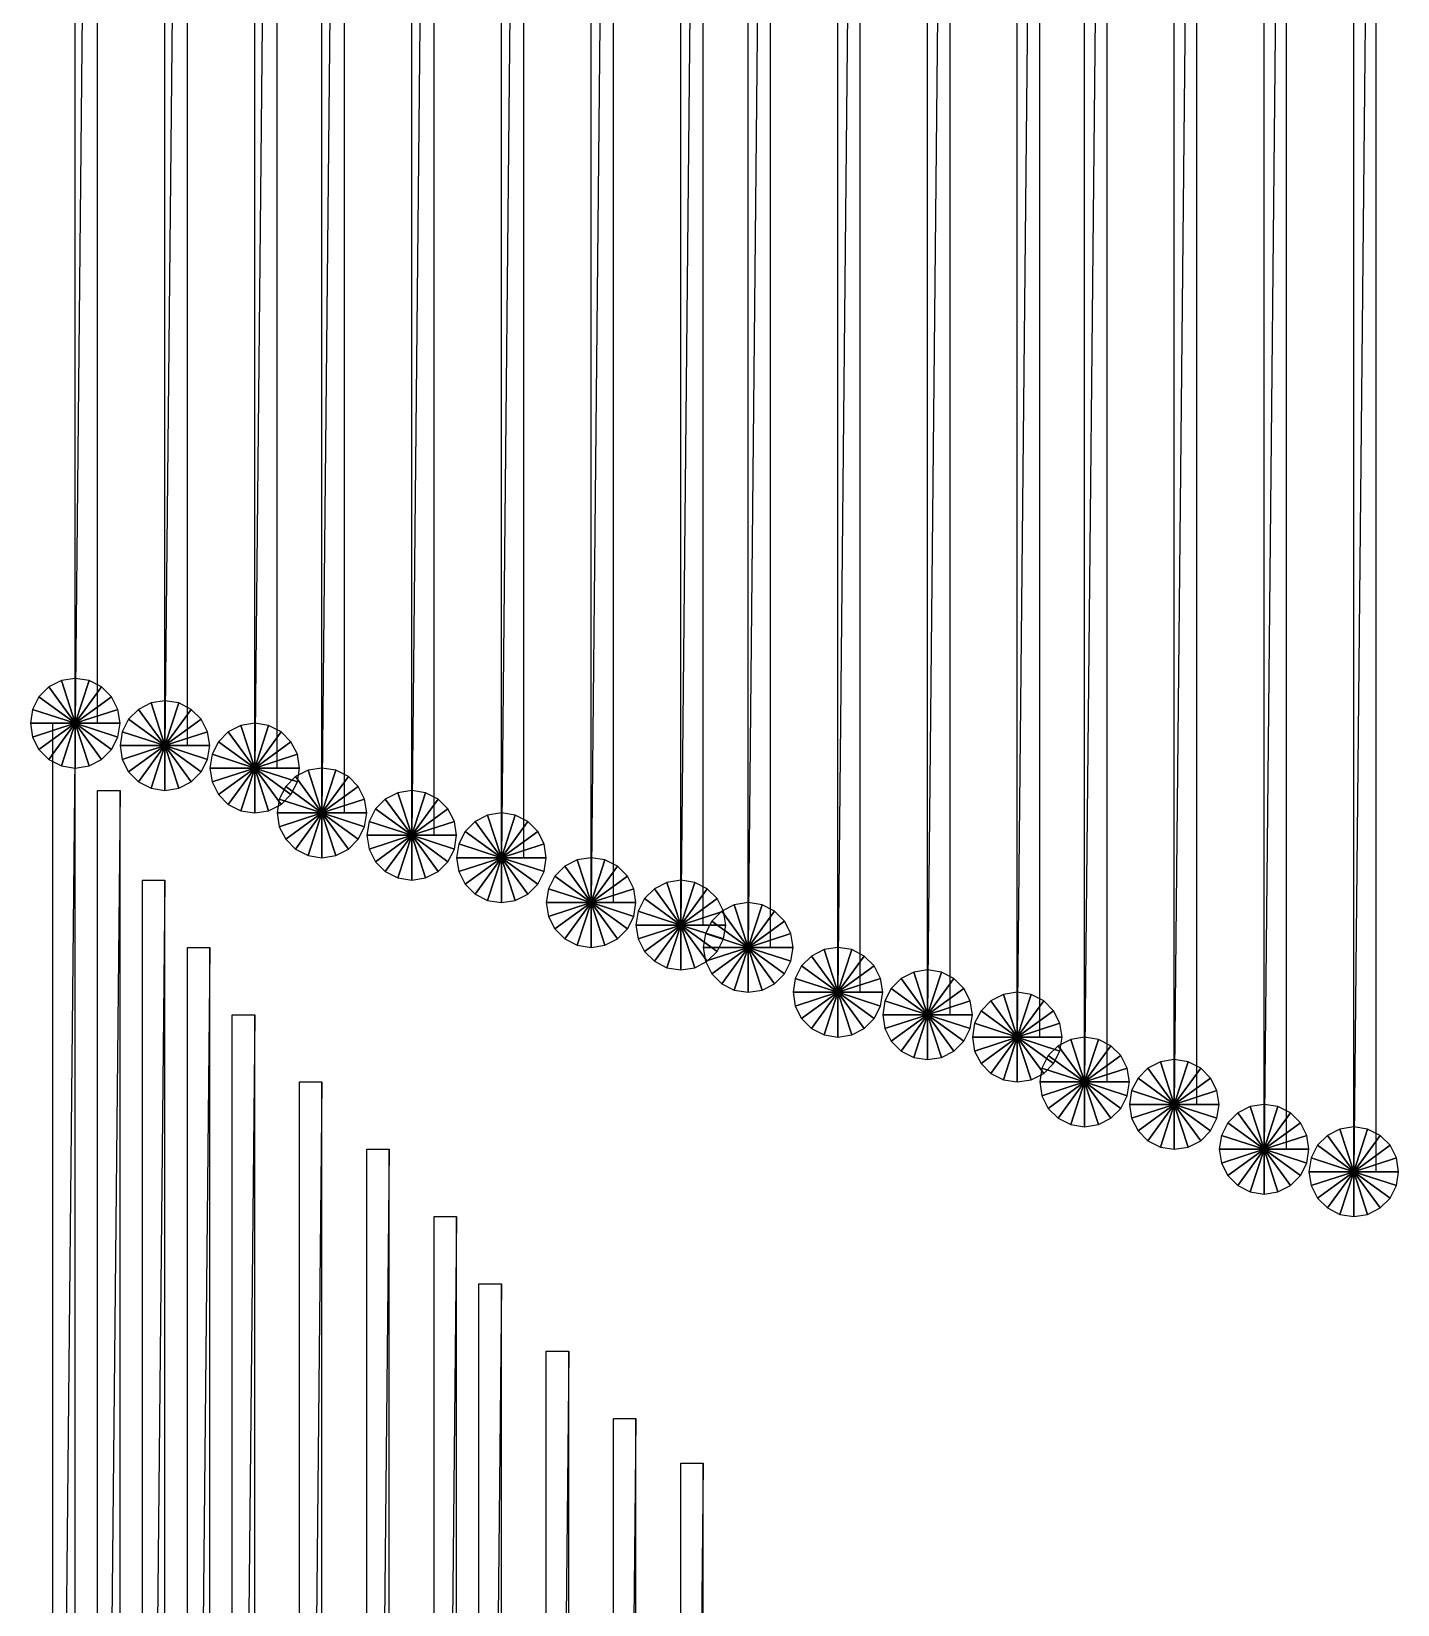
# Model space of a CAD drawing. Header units: metres. Extents: x -172 to 779, y -182 to 937.
# Drawn here: x 653 to 714, y 647.7 to 717.8 of the extents above; entities that cross this region are included whole.
import ezdxf

# ---------------------------------------------------------------- set-up
doc = ezdxf.new("R2010")
doc.units = ezdxf.units.M

msp = doc.modelspace()

# ---------------------------------------------------------------- linework, layer by layer
for points in [[(655, 687), (656, 687), (656, 788), (656.0001, 788.0001, 0.0001)], [(656, 788), (655, 687), (655, 788), (655.0001, 788.0001, 0.0001)], [(659, 686), (660, 686), (660, 787), (660.0001, 787.0001, 0.0001)], [(660, 787), (659, 686), (659, 787), (659.0001, 787.0001, 0.0001)], [(663, 685), (664, 685), (664, 786), (664.0001, 786.0001, 0.0001)], [(664, 786), (663, 685), (663, 786), (663.0001, 786.0001, 0.0001)], [(666, 683), (667, 683), (667, 784), (667.0001, 784.0001, 0.0001)], [(667, 784), (666, 683), (666, 784), (666.0001, 784.0001, 0.0001)], [(670, 682), (671, 682), (671, 783), (671.0001, 783.0001, 0.0001)], [(671, 783), (670, 682), (670, 783), (670.0001, 783.0001, 0.0001)], [(674, 681), (675, 681), (675, 782), (675.0001, 782.0001, 0.0001)], [(675, 782), (674, 681), (674, 782), (674.0001, 782.0001, 0.0001)], [(678, 679), (679, 679), (679, 780), (679.0001, 780.0001, 0.0001)], [(679, 780), (678, 679), (678, 780), (678.0001, 780.0001, 0.0001)], [(682, 678), (683, 678), (683, 779), (683.0001, 779.0001, 0.0001)], [(683, 779), (682, 678), (682, 779), (682.0001, 779.0001, 0.0001)], [(685, 677), (686, 677), (686, 778), (686.0001, 778.0001, 0.0001)], [(686, 778), (685, 677), (685, 778), (685.0001, 778.0001, 0.0001)], [(689, 675), (690, 675), (690, 776), (690.0001, 776.0001, 0.0001)], [(690, 776), (689, 675), (689, 776), (689.0001, 776.0001, 0.0001)], [(693, 674), (694, 674), (694, 775), (694.0001, 775.0001, 0.0001)], [(694, 775), (693, 674), (693, 775), (693.0001, 775.0001, 0.0001)], [(697, 673), (698, 673), (698, 774), (698.0001, 774.0001, 0.0001)], [(698, 774), (697, 673), (697, 774), (697.0001, 774.0001, 0.0001)], [(700, 671), (701, 671), (701, 772), (701.0001, 772.0001, 0.0001)], [(701, 772), (700, 671), (700, 772), (700.0001, 772.0001, 0.0001)], [(704, 670), (705, 670), (705, 771), (705.0001, 771.0001, 0.0001)], [(705, 771), (704, 670), (704, 771), (704.0001, 771.0001, 0.0001)], [(708, 668), (709, 668), (709, 769), (709.0001, 769.0001, 0.0001)], [(709, 769), (708, 668), (708, 769), (708.0001, 769.0001, 0.0001)], [(712, 667), (713, 667), (713, 768), (713.0001, 768.0001, 0.0001)], [(713, 768), (712, 667), (712, 768), (712.0001, 768.0001, 0.0001)], [(655, 687), (654.38196, 688.9021), (653.8244, 688.61804), (653.8245, 688.61816, 0.0001)], [(655, 687), (655, 689), (654.38196, 688.9021), (654.3821, 688.9022, 0.0001)], [(655, 687), (655.61804, 688.9021), (655, 689), (655.0001, 689.0001, 0.0001)], [(655, 687), (656.1756, 688.61804), (655.61804, 688.9021), (655.61816, 688.9022, 0.0001)], [(655, 687), (653.8244, 688.61804), (653.38196, 688.1756), (653.3821, 688.1757, 0.0001)], [(655, 687), (656.61804, 688.1756), (656.1756, 688.61804), (656.1757, 688.61816, 0.0001)], [(655, 687), (653.0979, 687.61804), (653, 687), (653.0001, 687.0001, 0.0001)], [(655, 687), (653.38196, 688.1756), (653.0979, 687.61804), (653.098, 687.61816, 0.0001)], [(655, 687), (656.9021, 687.61804), (656.61804, 688.1756), (656.61816, 688.1757, 0.0001)], [(655, 687), (657, 687), (656.9021, 687.61804), (656.9022, 687.61816, 0.0001)], [(659, 686), (657.8244, 687.61804), (657.38196, 687.1756), (657.3821, 687.1757, 0.0001)], [(659, 686), (658.38196, 687.9021), (657.8244, 687.61804), (657.8245, 687.61816, 0.0001)], [(659, 686), (659, 688), (658.38196, 687.9021), (658.3821, 687.9022, 0.0001)], [(659, 686), (659.61804, 687.9021), (659, 688), (659.0001, 688.0001, 0.0001)], [(659, 686), (660.1756, 687.61804), (659.61804, 687.9021), (659.61816, 687.9022, 0.0001)], [(659, 686), (660.61804, 687.1756), (660.1756, 687.61804), (660.1757, 687.61816, 0.0001)], [(655, 687), (653, 687), (653.0979, 686.38196), (653.098, 686.3821, 0.0001)], [(655, 687), (653.0979, 686.38196), (653.38196, 685.8244), (653.3821, 685.8245, 0.0001)], [(655, 687), (653.38196, 685.8244), (653.8244, 685.38196), (653.8245, 685.3821, 0.0001)], [(655, 687), (653.8244, 685.38196), (654.38196, 685.0979), (654.3821, 685.098, 0.0001)], [(654, 586), (655, 586), (655, 687), (655.0001, 687.0001, 0.0001)], [(655, 687), (654, 586), (654, 687), (654.0001, 687.0001, 0.0001)], [(655, 687), (654.38196, 685.0979), (655, 685), (655.0001, 685.0001, 0.0001)], [(655, 687), (656.9021, 686.38196), (657, 687), (657.0001, 687.0001, 0.0001)], [(655, 687), (655, 685), (655.61804, 685.0979), (655.61816, 685.098, 0.0001)], [(655, 687), (655.61804, 685.0979), (656.1756, 685.38196), (656.1757, 685.3821, 0.0001)], [(655, 687), (656.1756, 685.38196), (656.61804, 685.8244), (656.61816, 685.8245, 0.0001)], [(655, 687), (656.61804, 685.8244), (656.9021, 686.38196), (656.9022, 686.3821, 0.0001)], [(659, 686), (657.38196, 687.1756), (657.0979, 686.61804), (657.098, 686.61816, 0.0001)], [(659, 686), (660.9021, 686.61804), (660.61804, 687.1756), (660.61816, 687.1757, 0.0001)], [(663, 685), (662.38196, 686.9021), (661.8244, 686.61804), (661.8245, 686.61816, 0.0001)], [(663, 685), (663, 687), (662.38196, 686.9021), (662.3821, 686.9022, 0.0001)], [(663, 685), (663.61804, 686.9021), (663, 687), (663.0001, 687.0001, 0.0001)], [(663, 685), (664.1756, 686.61804), (663.61804, 686.9021), (663.61816, 686.9022, 0.0001)], [(659, 686), (657.0979, 686.61804), (657, 686), (657.0001, 686.0001, 0.0001)], [(659, 686), (661, 686), (660.9021, 686.61804), (660.9022, 686.61816, 0.0001)], [(663, 685), (661.38196, 686.1756), (661.0979, 685.61804), (661.098, 685.61816, 0.0001)], [(663, 685), (661.8244, 686.61804), (661.38196, 686.1756), (661.3821, 686.1757, 0.0001)], [(663, 685), (664.61804, 686.1756), (664.1756, 686.61804), (664.1757, 686.61816, 0.0001)], [(663, 685), (664.9021, 685.61804), (664.61804, 686.1756), (664.61816, 686.1757, 0.0001)], [(659, 686), (657, 686), (657.0979, 685.38196), (657.098, 685.3821, 0.0001)], [(659, 686), (657.0979, 685.38196), (657.38196, 684.8244), (657.3821, 684.8245, 0.0001)], [(659, 686), (657.38196, 684.8244), (657.8244, 684.38196), (657.8245, 684.3821, 0.0001)], [(659, 686), (657.8244, 684.38196), (658.38196, 684.0979), (658.3821, 684.098, 0.0001)], [(659, 686), (658.38196, 684.0979), (659, 684), (659.0001, 684.0001, 0.0001)], [(659, 686), (660.9021, 685.38196), (661, 686), (661.0001, 686.0001, 0.0001)], [(659, 686), (659, 684), (659.61804, 684.0979), (659.61816, 684.098, 0.0001)], [(659, 686), (659.61804, 684.0979), (660.1756, 684.38196), (660.1757, 684.3821, 0.0001)], [(659, 686), (660.1756, 684.38196), (660.61804, 684.8244), (660.61816, 684.8245, 0.0001)], [(659, 686), (660.61804, 684.8244), (660.9021, 685.38196), (660.9022, 685.3821, 0.0001)], [(663, 685), (661.0979, 685.61804), (661, 685), (661.0001, 685.0001, 0.0001)], [(663, 685), (665, 685), (664.9021, 685.61804), (664.9022, 685.61816, 0.0001)], [(663, 685), (661, 685), (661.0979, 684.38196), (661.098, 684.3821, 0.0001)], [(663, 685), (661.0979, 684.38196), (661.38196, 683.8244), (661.3821, 683.8245, 0.0001)], [(663, 685), (661.38196, 683.8244), (661.8244, 683.38196), (661.8245, 683.3821, 0.0001)], [(663, 685), (661.8244, 683.38196), (662.38196, 683.0979), (662.3821, 683.098, 0.0001)], [(663, 685), (662.38196, 683.0979), (663, 683), (663.0001, 683.0001, 0.0001)], [(663, 685), (664.9021, 684.38196), (665, 685), (665.0001, 685.0001, 0.0001)], [(663, 685), (663, 683), (663.61804, 683.0979), (663.61816, 683.098, 0.0001)], [(663, 685), (663.61804, 683.0979), (664.1756, 683.38196), (664.1757, 683.3821, 0.0001)], [(663, 685), (664.1756, 683.38196), (664.61804, 683.8244), (664.61816, 683.8245, 0.0001)], [(663, 685), (664.61804, 683.8244), (664.9021, 684.38196), (664.9022, 684.3821, 0.0001)], [(666, 683), (665.38196, 684.9021), (664.8244, 684.61804), (664.8245, 684.61816, 0.0001)], [(666, 683), (666, 685), (665.38196, 684.9021), (665.3821, 684.9022, 0.0001)], [(666, 683), (666.61804, 684.9021), (666, 685), (666.0001, 685.0001, 0.0001)], [(666, 683), (667.1756, 684.61804), (666.61804, 684.9021), (666.61816, 684.9022, 0.0001)], [(656, 583), (657, 583), (657, 684), (657.0001, 684.0001, 0.0001)], [(657, 684), (656, 583), (656, 684), (656.0001, 684.0001, 0.0001)], [(666, 683), (664.38196, 684.1756), (664.0979, 683.61804), (664.098, 683.61816, 0.0001)], [(666, 683), (664.8244, 684.61804), (664.38196, 684.1756), (664.3821, 684.1757, 0.0001)], [(666, 683), (667.61804, 684.1756), (667.1756, 684.61804), (667.1757, 684.61816, 0.0001)], [(666, 683), (667.9021, 683.61804), (667.61804, 684.1756), (667.61816, 684.1757, 0.0001)], [(670, 682), (670, 684), (669.38196, 683.9021), (669.3821, 683.9022, 0.0001)], [(670, 682), (670.61804, 683.9021), (670, 684), (670.0001, 684.0001, 0.0001)], [(666, 683), (664.0979, 683.61804), (664, 683), (664.0001, 683.0001, 0.0001)], [(666, 683), (668, 683), (667.9021, 683.61804), (667.9022, 683.61816, 0.0001)], [(670, 682), (668.8244, 683.61804), (668.38196, 683.1756), (668.3821, 683.1757, 0.0001)], [(670, 682), (669.38196, 683.9021), (668.8244, 683.61804), (668.8245, 683.61816, 0.0001)], [(670, 682), (671.1756, 683.61804), (670.61804, 683.9021), (670.61816, 683.9022, 0.0001)], [(670, 682), (671.61804, 683.1756), (671.1756, 683.61804), (671.1757, 683.61816, 0.0001)], [(666, 683), (664, 683), (664.0979, 682.38196), (664.098, 682.3821, 0.0001)], [(666, 683), (664.0979, 682.38196), (664.38196, 681.8244), (664.3821, 681.8245, 0.0001)], [(666, 683), (664.38196, 681.8244), (664.8244, 681.38196), (664.8245, 681.3821, 0.0001)], [(666, 683), (664.8244, 681.38196), (665.38196, 681.0979), (665.3821, 681.098, 0.0001)], [(666, 683), (665.38196, 681.0979), (666, 681), (666.0001, 681.0001, 0.0001)], [(666, 683), (667.9021, 682.38196), (668, 683), (668.0001, 683.0001, 0.0001)], [(666, 683), (666, 681), (666.61804, 681.0979), (666.61816, 681.098, 0.0001)], [(666, 683), (666.61804, 681.0979), (667.1756, 681.38196), (667.1757, 681.3821, 0.0001)], [(666, 683), (667.1756, 681.38196), (667.61804, 681.8244), (667.61816, 681.8245, 0.0001)], [(666, 683), (667.61804, 681.8244), (667.9021, 682.38196), (667.9022, 682.3821, 0.0001)], [(670, 682), (668.0979, 682.61804), (668, 682), (668.0001, 682.0001, 0.0001)], [(670, 682), (668.38196, 683.1756), (668.0979, 682.61804), (668.098, 682.61816, 0.0001)], [(670, 682), (671.9021, 682.61804), (671.61804, 683.1756), (671.61816, 683.1757, 0.0001)], [(670, 682), (672, 682), (671.9021, 682.61804), (671.9022, 682.61816, 0.0001)], [(674, 681), (672.8244, 682.61804), (672.38196, 682.1756), (672.3821, 682.1757, 0.0001)], [(674, 681), (673.38196, 682.9021), (672.8244, 682.61804), (672.8245, 682.61816, 0.0001)], [(674, 681), (674, 683), (673.38196, 682.9021), (673.3821, 682.9022, 0.0001)], [(674, 681), (674.61804, 682.9021), (674, 683), (674.0001, 683.0001, 0.0001)], [(674, 681), (675.1756, 682.61804), (674.61804, 682.9021), (674.61816, 682.9022, 0.0001)], [(674, 681), (675.61804, 682.1756), (675.1756, 682.61804), (675.1757, 682.61816, 0.0001)], [(670, 682), (668, 682), (668.0979, 681.38196), (668.098, 681.3821, 0.0001)], [(670, 682), (668.0979, 681.38196), (668.38196, 680.8244), (668.3821, 680.8245, 0.0001)], [(670, 682), (668.38196, 680.8244), (668.8244, 680.38196), (668.8245, 680.3821, 0.0001)], [(670, 682), (668.8244, 680.38196), (669.38196, 680.0979), (669.3821, 680.098, 0.0001)], [(670, 682), (669.38196, 680.0979), (670, 680), (670.0001, 680.0001, 0.0001)], [(670, 682), (671.9021, 681.38196), (672, 682), (672.0001, 682.0001, 0.0001)], [(670, 682), (670, 680), (670.61804, 680.0979), (670.61816, 680.098, 0.0001)], [(670, 682), (670.61804, 680.0979), (671.1756, 680.38196), (671.1757, 680.3821, 0.0001)], [(670, 682), (671.1756, 680.38196), (671.61804, 680.8244), (671.61816, 680.8245, 0.0001)], [(670, 682), (671.61804, 680.8244), (671.9021, 681.38196), (671.9022, 681.3821, 0.0001)], [(674, 681), (672.38196, 682.1756), (672.0979, 681.61804), (672.098, 681.61816, 0.0001)], [(674, 681), (675.9021, 681.61804), (675.61804, 682.1756), (675.61816, 682.1757, 0.0001)], [(674, 681), (672.0979, 681.61804), (672, 681), (672.0001, 681.0001, 0.0001)], [(674, 681), (676, 681), (675.9021, 681.61804), (675.9022, 681.61816, 0.0001)], [(674, 681), (672, 681), (672.0979, 680.38196), (672.098, 680.3821, 0.0001)], [(674, 681), (672.0979, 680.38196), (672.38196, 679.8244), (672.3821, 679.8245, 0.0001)], [(674, 681), (672.38196, 679.8244), (672.8244, 679.38196), (672.8245, 679.3821, 0.0001)], [(674, 681), (672.8244, 679.38196), (673.38196, 679.0979), (673.3821, 679.098, 0.0001)], [(674, 681), (673.38196, 679.0979), (674, 679), (674.0001, 679.0001, 0.0001)], [(674, 681), (675.9021, 680.38196), (676, 681), (676.0001, 681.0001, 0.0001)], [(674, 681), (674, 679), (674.61804, 679.0979), (674.61816, 679.098, 0.0001)], [(674, 681), (674.61804, 679.0979), (675.1756, 679.38196), (675.1757, 679.3821, 0.0001)], [(674, 681), (675.1756, 679.38196), (675.61804, 679.8244), (675.61816, 679.8245, 0.0001)], [(674, 681), (675.61804, 679.8244), (675.9021, 680.38196), (675.9022, 680.3821, 0.0001)], [(678, 679), (676.8244, 680.61804), (676.38196, 680.1756), (676.3821, 680.1757, 0.0001)], [(678, 679), (677.38196, 680.9021), (676.8244, 680.61804), (676.8245, 680.61816, 0.0001)], [(678, 679), (678, 681), (677.38196, 680.9021), (677.3821, 680.9022, 0.0001)], [(678, 679), (678.61804, 680.9021), (678, 681), (678.0001, 681.0001, 0.0001)], [(678, 679), (679.1756, 680.61804), (678.61804, 680.9021), (678.61816, 680.9022, 0.0001)], [(678, 679), (679.61804, 680.1756), (679.1756, 680.61804), (679.1757, 680.61816, 0.0001)], [(658, 579), (659, 579), (659, 680), (659.0001, 680.0001, 0.0001)], [(659, 680), (658, 579), (658, 680), (658.0001, 680.0001, 0.0001)], [(678, 679), (676.38196, 680.1756), (676.0979, 679.61804), (676.098, 679.61816, 0.0001)], [(678, 679), (679.9021, 679.61804), (679.61804, 680.1756), (679.61816, 680.1757, 0.0001)], [(682, 678), (681.38196, 679.9021), (680.8244, 679.61804), (680.8245, 679.61816, 0.0001)], [(682, 678), (682, 680), (681.38196, 679.9021), (681.3821, 679.9022, 0.0001)], [(682, 678), (682.61804, 679.9021), (682, 680), (682.0001, 680.0001, 0.0001)], [(682, 678), (683.1756, 679.61804), (682.61804, 679.9021), (682.61816, 679.9022, 0.0001)], [(678, 679), (676.0979, 679.61804), (676, 679), (676.0001, 679.0001, 0.0001)], [(678, 679), (680, 679), (679.9021, 679.61804), (679.9022, 679.61816, 0.0001)], [(682, 678), (680.38196, 679.1756), (680.0979, 678.61804), (680.098, 678.61816, 0.0001)], [(682, 678), (680.8244, 679.61804), (680.38196, 679.1756), (680.3821, 679.1757, 0.0001)], [(682, 678), (683.61804, 679.1756), (683.1756, 679.61804), (683.1757, 679.61816, 0.0001)], [(682, 678), (683.9021, 678.61804), (683.61804, 679.1756), (683.61816, 679.1757, 0.0001)], [(678, 679), (676, 679), (676.0979, 678.38196), (676.098, 678.3821, 0.0001)], [(678, 679), (676.0979, 678.38196), (676.38196, 677.8244), (676.3821, 677.8245, 0.0001)], [(678, 679), (676.38196, 677.8244), (676.8244, 677.38196), (676.8245, 677.3821, 0.0001)], [(678, 679), (676.8244, 677.38196), (677.38196, 677.0979), (677.3821, 677.098, 0.0001)], [(678, 679), (677.38196, 677.0979), (678, 677), (678.0001, 677.0001, 0.0001)], [(678, 679), (679.9021, 678.38196), (680, 679), (680.0001, 679.0001, 0.0001)], [(678, 679), (678, 677), (678.61804, 677.0979), (678.61816, 677.098, 0.0001)], [(678, 679), (678.61804, 677.0979), (679.1756, 677.38196), (679.1757, 677.3821, 0.0001)], [(678, 679), (679.1756, 677.38196), (679.61804, 677.8244), (679.61816, 677.8245, 0.0001)], [(678, 679), (679.61804, 677.8244), (679.9021, 678.38196), (679.9022, 678.3821, 0.0001)], [(682, 678), (680.0979, 678.61804), (680, 678), (680.0001, 678.0001, 0.0001)], [(682, 678), (684, 678), (683.9021, 678.61804), (683.9022, 678.61816, 0.0001)], [(685, 677), (683.8244, 678.61804), (683.38196, 678.1756), (683.3821, 678.1757, 0.0001)], [(685, 677), (684.38196, 678.9021), (683.8244, 678.61804), (683.8245, 678.61816, 0.0001)], [(685, 677), (685, 679), (684.38196, 678.9021), (684.3821, 678.9022, 0.0001)], [(685, 677), (685.61804, 678.9021), (685, 679), (685.0001, 679.0001, 0.0001)], [(685, 677), (686.1756, 678.61804), (685.61804, 678.9021), (685.61816, 678.9022, 0.0001)], [(685, 677), (686.61804, 678.1756), (686.1756, 678.61804), (686.1757, 678.61816, 0.0001)], [(682, 678), (680, 678), (680.0979, 677.38196), (680.098, 677.3821, 0.0001)], [(682, 678), (680.0979, 677.38196), (680.38196, 676.8244), (680.3821, 676.8245, 0.0001)], [(682, 678), (680.38196, 676.8244), (680.8244, 676.38196), (680.8245, 676.3821, 0.0001)], [(682, 678), (680.8244, 676.38196), (681.38196, 676.0979), (681.3821, 676.098, 0.0001)], [(682, 678), (681.38196, 676.0979), (682, 676), (682.0001, 676.0001, 0.0001)], [(682, 678), (683.9021, 677.38196), (684, 678), (684.0001, 678.0001, 0.0001)], [(682, 678), (682, 676), (682.61804, 676.0979), (682.61816, 676.098, 0.0001)], [(682, 678), (682.61804, 676.0979), (683.1756, 676.38196), (683.1757, 676.3821, 0.0001)], [(682, 678), (683.1756, 676.38196), (683.61804, 676.8244), (683.61816, 676.8245, 0.0001)], [(682, 678), (683.61804, 676.8244), (683.9021, 677.38196), (683.9022, 677.3821, 0.0001)], [(685, 677), (683.38196, 678.1756), (683.0979, 677.61804), (683.098, 677.61816, 0.0001)], [(685, 677), (686.9021, 677.61804), (686.61804, 678.1756), (686.61816, 678.1757, 0.0001)], [(660, 576), (661, 576), (661, 677), (661.0001, 677.0001, 0.0001)], [(661, 677), (660, 576), (660, 677), (660.0001, 677.0001, 0.0001)], [(685, 677), (683.0979, 677.61804), (683, 677), (683.0001, 677.0001, 0.0001)], [(685, 677), (683, 677), (683.0979, 676.38196), (683.098, 676.3821, 0.0001)], [(685, 677), (683.0979, 676.38196), (683.38196, 675.8244), (683.3821, 675.8245, 0.0001)], [(685, 677), (683.38196, 675.8244), (683.8244, 675.38196), (683.8245, 675.3821, 0.0001)], [(685, 677), (683.8244, 675.38196), (684.38196, 675.0979), (684.3821, 675.098, 0.0001)], [(685, 677), (684.38196, 675.0979), (685, 675), (685.0001, 675.0001, 0.0001)], [(685, 677), (687, 677), (686.9021, 677.61804), (686.9022, 677.61816, 0.0001)], [(685, 677), (686.9021, 676.38196), (687, 677), (687.0001, 677.0001, 0.0001)], [(685, 677), (685, 675), (685.61804, 675.0979), (685.61816, 675.098, 0.0001)], [(685, 677), (685.61804, 675.0979), (686.1756, 675.38196), (686.1757, 675.3821, 0.0001)], [(685, 677), (686.1756, 675.38196), (686.61804, 675.8244), (686.61816, 675.8245, 0.0001)], [(685, 677), (686.61804, 675.8244), (686.9021, 676.38196), (686.9022, 676.3821, 0.0001)], [(689, 675), (689, 677), (688.38196, 676.9021), (688.3821, 676.9022, 0.0001)], [(689, 675), (689.61804, 676.9021), (689, 677), (689.0001, 677.0001, 0.0001)], [(689, 675), (687.8244, 676.61804), (687.38196, 676.1756), (687.3821, 676.1757, 0.0001)], [(689, 675), (688.38196, 676.9021), (687.8244, 676.61804), (687.8245, 676.61816, 0.0001)], [(689, 675), (690.1756, 676.61804), (689.61804, 676.9021), (689.61816, 676.9022, 0.0001)], [(689, 675), (690.61804, 676.1756), (690.1756, 676.61804), (690.1757, 676.61816, 0.0001)], [(689, 675), (687.0979, 675.61804), (687, 675), (687.0001, 675.0001, 0.0001)], [(689, 675), (687.38196, 676.1756), (687.0979, 675.61804), (687.098, 675.61816, 0.0001)], [(689, 675), (690.9021, 675.61804), (690.61804, 676.1756), (690.61816, 676.1757, 0.0001)], [(689, 675), (691, 675), (690.9021, 675.61804), (690.9022, 675.61816, 0.0001)], [(693, 674), (691.8244, 675.61804), (691.38196, 675.1756), (691.3821, 675.1757, 0.0001)], [(693, 674), (692.38196, 675.9021), (691.8244, 675.61804), (691.8245, 675.61816, 0.0001)], [(693, 674), (693, 676), (692.38196, 675.9021), (692.3821, 675.9022, 0.0001)], [(693, 674), (693.61804, 675.9021), (693, 676), (693.0001, 676.0001, 0.0001)], [(693, 674), (694.1756, 675.61804), (693.61804, 675.9021), (693.61816, 675.9022, 0.0001)], [(693, 674), (694.61804, 675.1756), (694.1756, 675.61804), (694.1757, 675.61816, 0.0001)], [(689, 675), (687, 675), (687.0979, 674.38196), (687.098, 674.3821, 0.0001)], [(689, 675), (687.0979, 674.38196), (687.38196, 673.8244), (687.3821, 673.8245, 0.0001)], [(689, 675), (687.38196, 673.8244), (687.8244, 673.38196), (687.8245, 673.3821, 0.0001)], [(689, 675), (687.8244, 673.38196), (688.38196, 673.0979), (688.3821, 673.098, 0.0001)], [(689, 675), (688.38196, 673.0979), (689, 673), (689.0001, 673.0001, 0.0001)], [(689, 675), (690.9021, 674.38196), (691, 675), (691.0001, 675.0001, 0.0001)], [(689, 675), (689, 673), (689.61804, 673.0979), (689.61816, 673.098, 0.0001)], [(689, 675), (689.61804, 673.0979), (690.1756, 673.38196), (690.1757, 673.3821, 0.0001)], [(689, 675), (690.1756, 673.38196), (690.61804, 673.8244), (690.61816, 673.8245, 0.0001)], [(689, 675), (690.61804, 673.8244), (690.9021, 674.38196), (690.9022, 674.3821, 0.0001)], [(693, 674), (691.38196, 675.1756), (691.0979, 674.61804), (691.098, 674.61816, 0.0001)], [(693, 674), (694.9021, 674.61804), (694.61804, 675.1756), (694.61816, 675.1757, 0.0001)], [(697, 673), (696.38196, 674.9021), (695.8244, 674.61804), (695.8245, 674.61816, 0.0001)], [(697, 673), (697, 675), (696.38196, 674.9021), (696.3821, 674.9022, 0.0001)], [(697, 673), (697.61804, 674.9021), (697, 675), (697.0001, 675.0001, 0.0001)], [(697, 673), (698.1756, 674.61804), (697.61804, 674.9021), (697.61816, 674.9022, 0.0001)], [(693, 674), (691.0979, 674.61804), (691, 674), (691.0001, 674.0001, 0.0001)], [(693, 674), (695, 674), (694.9021, 674.61804), (694.9022, 674.61816, 0.0001)], [(697, 673), (695.38196, 674.1756), (695.0979, 673.61804), (695.098, 673.61816, 0.0001)], [(697, 673), (695.8244, 674.61804), (695.38196, 674.1756), (695.3821, 674.1757, 0.0001)], [(697, 673), (698.61804, 674.1756), (698.1756, 674.61804), (698.1757, 674.61816, 0.0001)], [(697, 673), (698.9021, 673.61804), (698.61804, 674.1756), (698.61816, 674.1757, 0.0001)], [(662, 573), (663, 573), (663, 674), (663.0001, 674.0001, 0.0001)], [(663, 674), (662, 573), (662, 674), (662.0001, 674.0001, 0.0001)], [(693, 674), (691, 674), (691.0979, 673.38196), (691.098, 673.3821, 0.0001)], [(693, 674), (691.0979, 673.38196), (691.38196, 672.8244), (691.3821, 672.8245, 0.0001)], [(693, 674), (691.38196, 672.8244), (691.8244, 672.38196), (691.8245, 672.3821, 0.0001)], [(693, 674), (691.8244, 672.38196), (692.38196, 672.0979), (692.3821, 672.098, 0.0001)], [(693, 674), (692.38196, 672.0979), (693, 672), (693.0001, 672.0001, 0.0001)], [(693, 674), (694.9021, 673.38196), (695, 674), (695.0001, 674.0001, 0.0001)], [(693, 674), (693, 672), (693.61804, 672.0979), (693.61816, 672.098, 0.0001)], [(693, 674), (693.61804, 672.0979), (694.1756, 672.38196), (694.1757, 672.3821, 0.0001)], [(693, 674), (694.1756, 672.38196), (694.61804, 672.8244), (694.61816, 672.8245, 0.0001)], [(693, 674), (694.61804, 672.8244), (694.9021, 673.38196), (694.9022, 673.3821, 0.0001)], [(697, 673), (695.0979, 673.61804), (695, 673), (695.0001, 673.0001, 0.0001)], [(697, 673), (699, 673), (698.9021, 673.61804), (698.9022, 673.61816, 0.0001)], [(697, 673), (695, 673), (695.0979, 672.38196), (695.098, 672.3821, 0.0001)], [(697, 673), (695.0979, 672.38196), (695.38196, 671.8244), (695.3821, 671.8245, 0.0001)], [(697, 673), (695.38196, 671.8244), (695.8244, 671.38196), (695.8245, 671.3821, 0.0001)], [(697, 673), (695.8244, 671.38196), (696.38196, 671.0979), (696.3821, 671.098, 0.0001)], [(697, 673), (696.38196, 671.0979), (697, 671), (697.0001, 671.0001, 0.0001)], [(697, 673), (698.9021, 672.38196), (699, 673), (699.0001, 673.0001, 0.0001)], [(697, 673), (697, 671), (697.61804, 671.0979), (697.61816, 671.098, 0.0001)], [(697, 673), (697.61804, 671.0979), (698.1756, 671.38196), (698.1757, 671.3821, 0.0001)], [(697, 673), (698.1756, 671.38196), (698.61804, 671.8244), (698.61816, 671.8245, 0.0001)], [(697, 673), (698.61804, 671.8244), (698.9021, 672.38196), (698.9022, 672.3821, 0.0001)], [(700, 671), (699.38196, 672.9021), (698.8244, 672.61804), (698.8245, 672.61816, 0.0001)], [(700, 671), (700, 673), (699.38196, 672.9021), (699.3821, 672.9022, 0.0001)], [(700, 671), (700.61804, 672.9021), (700, 673), (700.0001, 673.0001, 0.0001)], [(700, 671), (701.1756, 672.61804), (700.61804, 672.9021), (700.61816, 672.9022, 0.0001)], [(700, 671), (698.38196, 672.1756), (698.0979, 671.61804), (698.098, 671.61816, 0.0001)], [(700, 671), (698.8244, 672.61804), (698.38196, 672.1756), (698.3821, 672.1757, 0.0001)], [(700, 671), (701.61804, 672.1756), (701.1756, 672.61804), (701.1757, 672.61816, 0.0001)], [(700, 671), (701.9021, 671.61804), (701.61804, 672.1756), (701.61816, 672.1757, 0.0001)], [(700, 671), (698.0979, 671.61804), (698, 671), (698.0001, 671.0001, 0.0001)], [(700, 671), (702, 671), (701.9021, 671.61804), (701.9022, 671.61816, 0.0001)], [(704, 670), (702.8244, 671.61804), (702.38196, 671.1756), (702.3821, 671.1757, 0.0001)], [(704, 670), (703.38196, 671.9021), (702.8244, 671.61804), (702.8245, 671.61816, 0.0001)], [(704, 670), (704, 672), (703.38196, 671.9021), (703.3821, 671.9022, 0.0001)], [(704, 670), (704.61804, 671.9021), (704, 672), (704.0001, 672.0001, 0.0001)], [(704, 670), (705.1756, 671.61804), (704.61804, 671.9021), (704.61816, 671.9022, 0.0001)], [(704, 670), (705.61804, 671.1756), (705.1756, 671.61804), (705.1757, 671.61816, 0.0001)], [(665, 570), (666, 570), (666, 671), (666.0001, 671.0001, 0.0001)], [(666, 671), (665, 570), (665, 671), (665.0001, 671.0001, 0.0001)], [(700, 671), (698, 671), (698.0979, 670.38196), (698.098, 670.3821, 0.0001)], [(700, 671), (698.0979, 670.38196), (698.38196, 669.8244), (698.3821, 669.8245, 0.0001)], [(700, 671), (698.38196, 669.8244), (698.8244, 669.38196), (698.8245, 669.3821, 0.0001)], [(700, 671), (698.8244, 669.38196), (699.38196, 669.0979), (699.3821, 669.098, 0.0001)], [(700, 671), (699.38196, 669.0979), (700, 669), (700.0001, 669.0001, 0.0001)], [(700, 671), (701.9021, 670.38196), (702, 671), (702.0001, 671.0001, 0.0001)], [(700, 671), (700, 669), (700.61804, 669.0979), (700.61816, 669.098, 0.0001)], [(700, 671), (700.61804, 669.0979), (701.1756, 669.38196), (701.1757, 669.3821, 0.0001)], [(700, 671), (701.1756, 669.38196), (701.61804, 669.8244), (701.61816, 669.8245, 0.0001)], [(700, 671), (701.61804, 669.8244), (701.9021, 670.38196), (701.9022, 670.3821, 0.0001)], [(704, 670), (702.38196, 671.1756), (702.0979, 670.61804), (702.098, 670.61816, 0.0001)], [(704, 670), (705.9021, 670.61804), (705.61804, 671.1756), (705.61816, 671.1757, 0.0001)], [(704, 670), (702.0979, 670.61804), (702, 670), (702.0001, 670.0001, 0.0001)], [(704, 670), (702, 670), (702.0979, 669.38196), (702.098, 669.3821, 0.0001)], [(704, 670), (702.0979, 669.38196), (702.38196, 668.8244), (702.3821, 668.8245, 0.0001)], [(704, 670), (702.38196, 668.8244), (702.8244, 668.38196), (702.8245, 668.3821, 0.0001)], [(704, 670), (702.8244, 668.38196), (703.38196, 668.0979), (703.3821, 668.098, 0.0001)], [(704, 670), (703.38196, 668.0979), (704, 668), (704.0001, 668.0001, 0.0001)], [(704, 670), (706, 670), (705.9021, 670.61804), (705.9022, 670.61816, 0.0001)], [(704, 670), (705.9021, 669.38196), (706, 670), (706.0001, 670.0001, 0.0001)], [(704, 670), (704, 668), (704.61804, 668.0979), (704.61816, 668.098, 0.0001)], [(704, 670), (704.61804, 668.0979), (705.1756, 668.38196), (705.1757, 668.3821, 0.0001)], [(704, 670), (705.1756, 668.38196), (705.61804, 668.8244), (705.61816, 668.8245, 0.0001)], [(704, 670), (705.61804, 668.8244), (705.9021, 669.38196), (705.9022, 669.3821, 0.0001)], [(708, 668), (708, 670), (707.38196, 669.9021), (707.3821, 669.9022, 0.0001)], [(708, 668), (708.61804, 669.9021), (708, 670), (708.0001, 670.0001, 0.0001)], [(708, 668), (706.8244, 669.61804), (706.38196, 669.1756), (706.3821, 669.1757, 0.0001)], [(708, 668), (707.38196, 669.9021), (706.8244, 669.61804), (706.8245, 669.61816, 0.0001)], [(708, 668), (709.1756, 669.61804), (708.61804, 669.9021), (708.61816, 669.9022, 0.0001)], [(708, 668), (709.61804, 669.1756), (709.1756, 669.61804), (709.1757, 669.61816, 0.0001)], [(708, 668), (706.0979, 668.61804), (706, 668), (706.0001, 668.0001, 0.0001)], [(708, 668), (706.38196, 669.1756), (706.0979, 668.61804), (706.098, 668.61816, 0.0001)], [(708, 668), (709.9021, 668.61804), (709.61804, 669.1756), (709.61816, 669.1757, 0.0001)], [(708, 668), (710, 668), (709.9021, 668.61804), (709.9022, 668.61816, 0.0001)], [(712, 667), (710.8244, 668.61804), (710.38196, 668.1756), (710.3821, 668.1757, 0.0001)], [(712, 667), (711.38196, 668.9021), (710.8244, 668.61804), (710.8245, 668.61816, 0.0001)], [(712, 667), (712, 669), (711.38196, 668.9021), (711.3821, 668.9022, 0.0001)], [(712, 667), (712.61804, 668.9021), (712, 669), (712.0001, 669.0001, 0.0001)], [(712, 667), (713.1756, 668.61804), (712.61804, 668.9021), (712.61816, 668.9022, 0.0001)], [(712, 667), (713.61804, 668.1756), (713.1756, 668.61804), (713.1757, 668.61816, 0.0001)], [(668, 567), (669, 567), (669, 668), (669.0001, 668.0001, 0.0001)], [(669, 668), (668, 567), (668, 668), (668.0001, 668.0001, 0.0001)], [(708, 668), (706, 668), (706.0979, 667.38196), (706.098, 667.3821, 0.0001)], [(708, 668), (706.0979, 667.38196), (706.38196, 666.8244), (706.3821, 666.8245, 0.0001)], [(708, 668), (706.38196, 666.8244), (706.8244, 666.38196), (706.8245, 666.3821, 0.0001)], [(708, 668), (706.8244, 666.38196), (707.38196, 666.0979), (707.3821, 666.098, 0.0001)], [(708, 668), (707.38196, 666.0979), (708, 666), (708.0001, 666.0001, 0.0001)], [(708, 668), (709.9021, 667.38196), (710, 668), (710.0001, 668.0001, 0.0001)], [(708, 668), (708, 666), (708.61804, 666.0979), (708.61816, 666.098, 0.0001)], [(708, 668), (708.61804, 666.0979), (709.1756, 666.38196), (709.1757, 666.3821, 0.0001)], [(708, 668), (709.1756, 666.38196), (709.61804, 666.8244), (709.61816, 666.8245, 0.0001)], [(708, 668), (709.61804, 666.8244), (709.9021, 667.38196), (709.9022, 667.3821, 0.0001)], [(712, 667), (710.38196, 668.1756), (710.0979, 667.61804), (710.098, 667.61816, 0.0001)], [(712, 667), (713.9021, 667.61804), (713.61804, 668.1756), (713.61816, 668.1757, 0.0001)], [(712, 667), (710.0979, 667.61804), (710, 667), (710.0001, 667.0001, 0.0001)], [(712, 667), (714, 667), (713.9021, 667.61804), (713.9022, 667.61816, 0.0001)], [(712, 667), (710, 667), (710.0979, 666.38196), (710.098, 666.3821, 0.0001)], [(712, 667), (710.0979, 666.38196), (710.38196, 665.8244), (710.3821, 665.8245, 0.0001)], [(712, 667), (710.38196, 665.8244), (710.8244, 665.38196), (710.8245, 665.3821, 0.0001)], [(712, 667), (710.8244, 665.38196), (711.38196, 665.0979), (711.3821, 665.098, 0.0001)], [(712, 667), (711.38196, 665.0979), (712, 665), (712.0001, 665.0001, 0.0001)], [(712, 667), (713.9021, 666.38196), (714, 667), (714.0001, 667.0001, 0.0001)], [(712, 667), (712, 665), (712.61804, 665.0979), (712.61816, 665.098, 0.0001)], [(712, 667), (712.61804, 665.0979), (713.1756, 665.38196), (713.1757, 665.3821, 0.0001)], [(712, 667), (713.1756, 665.38196), (713.61804, 665.8244), (713.61816, 665.8245, 0.0001)], [(712, 667), (713.61804, 665.8244), (713.9021, 666.38196), (713.9022, 666.3821, 0.0001)], [(671, 564), (672, 564), (672, 665), (672.0001, 665.0001, 0.0001)], [(672, 665), (671, 564), (671, 665), (671.0001, 665.0001, 0.0001)], [(673, 561), (674, 561), (674, 662), (674.0001, 662.0001, 0.0001)], [(674, 662), (673, 561), (673, 662), (673.0001, 662.0001, 0.0001)], [(676, 558), (677, 558), (677, 659), (677.0001, 659.0001, 0.0001)], [(677, 659), (676, 558), (676, 659), (676.0001, 659.0001, 0.0001)], [(679, 555), (680, 555), (680, 656), (680.0001, 656.0001, 0.0001)], [(680, 656), (679, 555), (679, 656), (679.0001, 656.0001, 0.0001)], [(682, 553), (683, 553), (683, 654), (683.0001, 654.0001, 0.0001)], [(683, 654), (682, 553), (682, 654), (682.0001, 654.0001, 0.0001)]]:
    msp.add_3dface(points)

doc.saveas('drawing.dxf')
